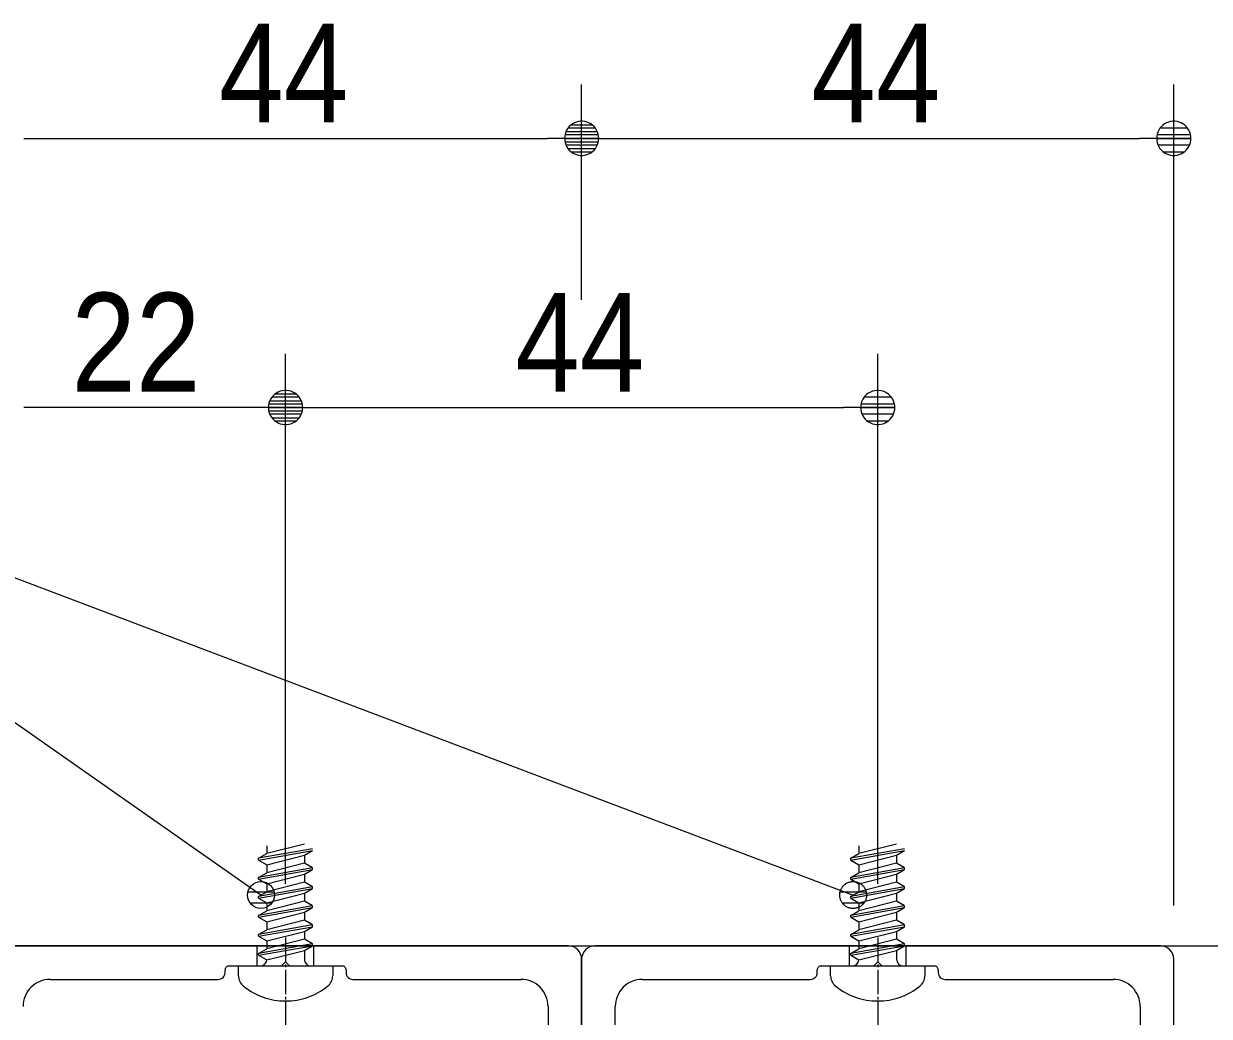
# Model space of a CAD drawing. Units: millimetres, scale not verified, with parts at other scales. Extents: x -6062 to 6062, y -3045 to 3045.
# Drawn here: x 817.4 to 1257.9, y 1064.1 to 1432.8 of the extents above; entities that cross this region are included whole.
import ezdxf
from ezdxf.enums import TextEntityAlignment as Align

# ---------------------------------------------------------------- set-up
doc = ezdxf.new("R2010")
doc.units = ezdxf.units.MM
doc.header["$LTSCALE"] = 20
doc.linetypes.add('CHAIN2', pattern=[12, 9, -1, 1, -1])
for name, color, linetype, lineweight in [('0-0_2寸法-1', 7, 'Continuous', 9), ('0-1_0', 7, 'Continuous', 9), ('0-3_2寸法-3', 7, 'Continuous', 9), ('0-4_3一般', 7, 'Continuous', 9), ('0-5_1図面枠', 7, 'Continuous', 9)]:
    doc.layers.add(name, color=color, linetype=linetype, lineweight=lineweight)
doc.styles.add('ＭＳ Ｐゴシック', font='')
doc.styles.get('ＭＳ Ｐゴシック').set_extended_font_data('MS PGothic')

# ---------------------------------------------------------------- blocks, each defined once
blk = doc.blocks.new('グループ-30')
at = {"layer": '0-4_3一般'}
blk.add_line((48343.7, 21804.9), (65643.7, 21804.9), dxfattribs=at)
blk = doc.blocks.new('グループ-60')
at = {"layer": '0-4_3一般', "linetype": 'CHAIN2'}
blk.add_line((54043.7, 21865.9), (54043.7, 13530.1), dxfattribs=at)
at = {"layer": '0-4_3一般'}
for p, q in [((53833.7, 21804.9), (51943.7, 21804.9)), ((54253.7, 21804.9), (53833.7, 21804.9)), ((53833.7, 21654.9), (53833.7, 21804.9)), ((56143.7, 21804.9), (54253.7, 21804.9)), ((54013.7, 21654.9), (54043.7, 21684.9)), ((54043.7, 21684.9), (54073.7, 21654.9)), ((56243.7, 18604.9), (56243.7, 21704.9)), ((53593.7, 21604.9), (53593.7, 21624.9)), ((53623.7, 21654.9), (53833.7, 21654.9)), ((53833.7, 21654.9), (54013.7, 21654.9)), ((54253.7, 21654.9), (54463.7, 21654.9)), ((54493.7, 21624.9), (54493.7, 21604.9)), ((52293.7, 21554.9), (53543.7, 21554.9)), ((54543.7, 21554.9), (55793.7, 21554.9)), ((55993.7, 21354.9), (55993.7, 20864.9))]:
    blk.add_line(p, q, dxfattribs=at)
blk.add_lwpolyline([(54073.7, 21654.9), (54253.7, 21654.9), (54253.7, 21804.9)], dxfattribs=at)
for centre, radius, start, end in [((56143.7, 21704.9), 100, 45, 90), ((56143.7, 21704.9), 100, 0, 45), ((53543.7, 21604.9), 50, 315, 0), ((53623.7, 21624.9), 30, 135, 180), ((53623.7, 21624.9), 30, 90, 135), ((54463.7, 21624.9), 30, 45, 90), ((54463.7, 21624.9), 30, 0, 45), ((54543.7, 21604.9), 50, 180, 225), ((52293.7, 21354.9), 200, 135, 180), ((52293.7, 21354.9), 200, 90, 135), ((53543.7, 21604.9), 50, 270, 315), ((54543.7, 21604.9), 50, 225, 270), ((55793.7, 21354.9), 200, 45, 90), ((55793.7, 21354.9), 200, 0, 45)]:
    blk.add_arc(centre, radius, start, end, dxfattribs=at)
at = {"layer": '0-5_1図面枠'}
for p, q in [((54043.7, 21684.9), (54043.9, 21684.9)), ((56243.7, 21704.9), (56243.9, 21704.9)), ((53593.7, 21624.9), (53593.9, 21624.9)), ((53623.7, 21654.9), (53623.9, 21654.9)), ((54073.7, 21654.9), (54073.9, 21654.9)), ((54493.7, 21624.9), (54493.9, 21624.9))]:
    blk.add_line(p, q, dxfattribs=at)
blk = doc.blocks.new('グループ-64')
at = {"layer": '0-4_3一般'}
for p, q in [((54183.7, 22560.2), (53903.7, 22489.5)), ((53843.7, 22441.6), (54243.7, 22512.2)), ((53903.7, 22548.3), (53903.7, 22489.5)), ((54183.7, 22477.6), (54243.7, 22512.2)), ((54183.7, 22477.6), (54183.7, 22418.9)), ((53843.7, 22441.6), (53843.7, 22454.9)), ((54243.7, 22384.2), (53843.7, 22313.6)), ((53903.7, 22406.9), (53903.7, 22348.2)), ((53843.7, 22313.6), (53903.7, 22348.2)), ((53843.7, 22300.2), (53843.7, 22313.6)), ((53843.7, 22300.2), (53903.7, 22265.6)), ((53903.7, 22265.6), (54183.7, 22336.3)), ((54183.7, 22336.3), (54243.7, 22370.9)), ((54183.7, 22336.3), (54183.7, 22277.5)), ((53843.7, 22158.9), (54243.7, 22229.6)), ((54183.7, 22277.5), (53903.7, 22206.9)), ((53903.7, 22265.6), (53903.7, 22206.9)), ((54243.7, 22242.9), (54183.7, 22277.5)), ((54183.7, 22194.9), (54243.7, 22229.6)), ((54243.7, 22229.6), (54243.7, 22242.9)), ((53843.7, 22158.9), (53843.7, 22172.2)), ((53903.7, 22124.3), (53903.7, 22065.5)), ((54183.7, 22194.9), (54183.7, 22136.2)), ((54243.7, 22101.6), (53843.7, 22030.9)), ((53843.7, 22030.9), (53903.7, 22065.5)), ((53843.7, 22017.6), (53843.7, 22030.9)), ((53903.7, 21982.9), (54183.7, 22053.6)), ((54183.7, 22053.6), (54243.7, 22088.2)), ((54183.7, 22053.6), (54183.7, 21994.9)), ((53843.7, 22017.6), (53903.7, 21982.9)), ((53843.7, 21876.2), (54243.7, 21946.9)), ((54183.7, 21994.9), (53903.7, 21924.2)), ((53903.7, 21982.9), (53903.7, 21924.2)), ((54243.7, 21960.2), (54183.7, 21994.9)), ((54183.7, 21912.3), (54243.7, 21946.9)), ((54243.7, 21946.9), (54243.7, 21960.2)), ((53843.7, 21876.2), (53843.7, 21889.6)), ((54183.7, 21912.3), (54183.7, 21853.5)), ((54243.7, 21818.9), (53843.7, 21748.2)), ((53843.7, 21748.2), (53903.7, 21782.9)), ((53903.7, 21841.6), (53903.7, 21782.9)), ((53903.7, 21700.3), (54183.7, 21770.9)), ((54183.7, 21770.9), (54243.7, 21805.6)), ((54183.7, 21770.9), (54183.7, 21704.9)), ((53843.7, 21734.9), (53843.7, 21748.2)), ((53843.7, 21734.9), (53903.5, 21700.4)), ((53903.5, 21700.4), (53903.7, 21700.3)), ((53853.7, 21654.9), (54233.7, 21654.9)), ((54233.7, 21654.9), (54393.7, 21654.9)), ((54393.7, 21654.9), (54393.7, 21582.7)), ((54043.7, 21394.9), (54043.7, 21346.6))]:
    blk.add_line(p, q, dxfattribs=at)
for points in [[(54243.7, 22525.6), (53843.7, 22454.9), (53903.7, 22489.5)], [(53843.7, 22441.6), (53903.7, 22406.9), (54183.7, 22477.6)], [(53843.7, 22300.2), (54243.7, 22370.9), (54243.7, 22384.2)], [(54243.7, 22384.2), (54183.7, 22418.9), (53903.7, 22348.2)], [(54243.7, 22242.9), (53843.7, 22172.2), (53903.7, 22206.9)], [(53843.7, 22158.9), (53903.7, 22124.3), (54183.7, 22194.9)], [(54243.7, 22101.6), (54183.7, 22136.2), (53903.7, 22065.5)], [(53843.7, 22017.6), (54243.7, 22088.2), (54243.7, 22101.6)], [(54243.7, 21960.2), (53843.7, 21889.6), (53903.7, 21924.2)], [(53843.7, 21876.2), (53903.7, 21841.6), (54183.7, 21912.3)], [(54243.7, 21818.9), (54183.7, 21853.5), (53903.7, 21782.9)], [(53843.7, 21734.9), (54243.7, 21805.6), (54243.7, 21818.9)], [(53693.7, 21582.7), (53693.7, 21654.9), (53853.7, 21654.9)]]:
    blk.add_lwpolyline(points, dxfattribs=at)
for centre, radius, start, end in [((53853.7, 21704.9), 50, 312.40515, 354.8103), ((54233.7, 21704.9), 50, 180, 225), ((53853.7, 21704.9), 50, 270, 312.40515), ((54233.7, 21704.9), 50, 225, 270), ((53793.7, 21582.7), 100, 180, 205.65891), ((53793.7, 21582.7), 100, 205.65891, 231.31781), ((54043.7, 21894.9), 500, 231.31781, 250.65891), ((54043.7, 21894.9), 500, 289.34109, 308.68219), ((54293.7, 21582.7), 100, 308.68219, 334.34109), ((54293.7, 21582.7), 100, 334.34109, 0), ((54043.7, 21894.9), 500, 250.65891, 270), ((54043.7, 21894.9), 500, 270, 289.34109)]:
    blk.add_arc(centre, radius, start, end, dxfattribs=at)
blk = doc.blocks.new('グループ-68')
at = {"layer": '0-4_3一般', "linetype": 'CHAIN2'}
blk.add_line((58443.7, 21865.9), (58443.7, 13530.1), dxfattribs=at)
at = {"layer": '0-4_3一般'}
for p, q in [((58233.7, 21804.9), (56343.7, 21804.9)), ((58233.7, 21654.9), (58233.7, 21804.9)), ((58653.7, 21804.9), (58233.7, 21804.9)), ((58653.7, 21654.9), (58653.7, 21804.9)), ((60543.7, 21804.9), (58653.7, 21804.9)), ((56243.7, 21704.9), (56243.7, 18604.9)), ((60643.7, 18604.9), (60643.7, 21704.9)), ((57993.7, 21604.9), (57993.7, 21624.9)), ((58023.7, 21654.9), (58233.7, 21654.9)), ((58233.7, 21654.9), (58413.7, 21654.9)), ((58473.7, 21654.9), (58653.7, 21654.9)), ((58653.7, 21654.9), (58863.7, 21654.9)), ((58893.7, 21624.9), (58893.7, 21604.9)), ((56693.7, 21554.9), (57943.7, 21554.9)), ((58943.7, 21554.9), (60193.7, 21554.9)), ((56493.7, 20864.9), (56493.7, 21354.9)), ((60393.7, 21354.9), (60393.7, 20864.9))]:
    blk.add_line(p, q, dxfattribs=at)
blk.add_lwpolyline([(58413.7, 21654.9), (58443.7, 21684.9), (58473.7, 21654.9)], dxfattribs=at)
for centre, radius, start, end in [((56343.7, 21704.9), 100, 135, 180), ((56343.7, 21704.9), 100, 90, 135), ((60543.7, 21704.9), 100, 45, 90), ((60543.7, 21704.9), 100, 0, 45), ((57943.7, 21604.9), 50, 315, 0), ((58023.7, 21624.9), 30, 135, 180), ((58023.7, 21624.9), 30, 90, 135), ((58863.7, 21624.9), 30, 45, 90), ((58863.7, 21624.9), 30, 0, 45), ((58943.7, 21604.9), 50, 180, 225), ((56693.7, 21354.9), 200, 135, 180), ((56693.7, 21354.9), 200, 90, 135), ((57943.7, 21604.9), 50, 270, 315), ((58943.7, 21604.9), 50, 225, 270), ((60193.7, 21354.9), 200, 45, 90), ((60193.7, 21354.9), 200, 0, 45)]:
    blk.add_arc(centre, radius, start, end, dxfattribs=at)
at = {"layer": '0-5_1図面枠'}
for p, q in [((56343.7, 21804.9), (56343.9, 21804.9)), ((56243.7, 21704.9), (56243.9, 21704.9)), ((58443.7, 21684.9), (58443.9, 21684.9)), ((60643.7, 21704.9), (60643.9, 21704.9)), ((57993.7, 21624.9), (57993.9, 21624.9)), ((58023.7, 21654.9), (58023.9, 21654.9)), ((58473.7, 21654.9), (58473.9, 21654.9)), ((58893.7, 21624.9), (58893.9, 21624.9))]:
    blk.add_line(p, q, dxfattribs=at)
blk = doc.blocks.new('グループ-70')
at = {"layer": '0-4_3一般'}
for p, q in [((58583.7, 22560.2), (58303.7, 22489.5)), ((58643.7, 22525.6), (58243.7, 22454.9)), ((58243.7, 22441.6), (58643.7, 22512.2)), ((58243.7, 22454.9), (58303.7, 22489.5)), ((58303.7, 22548.3), (58303.7, 22489.5)), ((58303.7, 22406.9), (58583.7, 22477.6)), ((58583.7, 22477.6), (58643.7, 22512.2)), ((58583.7, 22477.6), (58583.7, 22418.9)), ((58243.7, 22441.6), (58243.7, 22454.9)), ((58243.7, 22441.6), (58303.7, 22406.9)), ((58583.7, 22418.9), (58303.7, 22348.2)), ((58303.7, 22406.9), (58303.7, 22348.2)), ((58643.7, 22384.2), (58583.7, 22418.9)), ((58643.7, 22370.9), (58643.7, 22384.2)), ((58243.7, 22300.2), (58643.7, 22370.9)), ((58243.7, 22300.2), (58243.7, 22313.6)), ((58583.7, 22336.3), (58643.7, 22370.9)), ((58583.7, 22336.3), (58583.7, 22277.5)), ((58643.7, 22242.9), (58243.7, 22172.2)), ((58243.7, 22172.2), (58303.7, 22206.9)), ((58303.7, 22265.6), (58303.7, 22206.9)), ((58583.7, 22194.9), (58643.7, 22229.6)), ((58243.7, 22158.9), (58243.7, 22172.2)), ((58243.7, 22158.9), (58303.7, 22124.3)), ((58303.7, 22124.3), (58583.7, 22194.9)), ((58583.7, 22136.2), (58303.7, 22065.5)), ((58303.7, 22124.3), (58303.7, 22065.5)), ((58583.7, 22194.9), (58583.7, 22136.2)), ((58643.7, 22101.6), (58583.7, 22136.2)), ((58243.7, 22017.6), (58643.7, 22088.2)), ((58243.7, 22017.6), (58243.7, 22030.9)), ((58583.7, 22053.6), (58643.7, 22088.2)), ((58583.7, 22053.6), (58583.7, 21994.9)), ((58643.7, 22088.2), (58643.7, 22101.6)), ((58643.7, 21960.2), (58243.7, 21889.6)), ((58303.7, 21982.9), (58303.7, 21924.2)), ((58583.7, 21912.3), (58643.7, 21946.9)), ((58243.7, 21889.6), (58303.7, 21924.2)), ((58243.7, 21876.2), (58243.7, 21889.6)), ((58243.7, 21876.2), (58303.7, 21841.6)), ((58303.7, 21841.6), (58583.7, 21912.3)), ((58583.7, 21853.5), (58303.7, 21782.9)), ((58583.7, 21912.3), (58583.7, 21853.5)), ((58643.7, 21818.9), (58583.7, 21853.5)), ((58243.7, 21734.9), (58643.7, 21805.6)), ((58303.7, 21841.6), (58303.7, 21782.9)), ((58303.7, 21700.3), (58583.7, 21770.9)), ((58583.7, 21770.9), (58643.7, 21805.6)), ((58583.7, 21770.9), (58583.7, 21704.9)), ((58643.7, 21805.6), (58643.7, 21818.9)), ((58243.7, 21734.9), (58243.7, 21748.2)), ((58243.7, 21734.9), (58303.5, 21700.4)), ((58303.5, 21700.4), (58303.7, 21700.3)), ((58093.7, 21654.9), (58253.7, 21654.9)), ((58093.7, 21582.7), (58093.7, 21654.9)), ((58793.7, 21654.9), (58793.7, 21582.7)), ((58443.7, 21394.9), (58443.7, 21346.6))]:
    blk.add_line(p, q, dxfattribs=at)
for points in [[(58643.7, 22384.2), (58243.7, 22313.6), (58303.7, 22348.2)], [(58243.7, 22300.2), (58303.7, 22265.6), (58583.7, 22336.3)], [(58243.7, 22158.9), (58643.7, 22229.6), (58643.7, 22242.9)], [(58643.7, 22242.9), (58583.7, 22277.5), (58303.7, 22206.9)], [(58643.7, 22101.6), (58243.7, 22030.9), (58303.7, 22065.5)], [(58243.7, 22017.6), (58303.7, 21982.9), (58583.7, 22053.6)], [(58243.7, 21876.2), (58643.7, 21946.9), (58643.7, 21960.2)], [(58643.7, 21960.2), (58583.7, 21994.9), (58303.7, 21924.2)], [(58643.7, 21818.9), (58243.7, 21748.2), (58303.7, 21782.9)], [(58253.7, 21654.9), (58633.7, 21654.9), (58793.7, 21654.9)]]:
    blk.add_lwpolyline(points, dxfattribs=at)
for centre, radius, start, end in [((58253.7, 21704.9), 50, 312.40515, 354.8103), ((58633.7, 21704.9), 50, 180, 225), ((58253.7, 21704.9), 50, 270, 312.40515), ((58633.7, 21704.9), 50, 225, 270), ((58193.7, 21582.7), 100, 180, 205.65891), ((58193.7, 21582.7), 100, 205.65891, 231.31781), ((58443.7, 21894.9), 500, 231.31781, 250.65891), ((58443.7, 21894.9), 500, 289.34109, 308.68219), ((58693.7, 21582.7), 100, 308.68219, 334.34109), ((58693.7, 21582.7), 100, 334.34109, 0), ((58443.7, 21894.9), 500, 250.65891, 270), ((58443.7, 21894.9), 500, 270, 289.34109)]:
    blk.add_arc(centre, radius, start, end, dxfattribs=at)
blk = doc.blocks.new('グループ-83')
at = {"layer": '0-4_3一般'}
for name in ['グループ-64', 'グループ-70', 'グループ-60', 'グループ-68']:
    blk.add_blockref(name, (0, 0), dxfattribs=at)
blk = doc.blocks.new('グループ-86')
at = {"layer": '0-4_3一般'}
for name in ['グループ-83', 'グループ-30']:
    blk.add_blockref(name, (0, 0), dxfattribs=at)
blk = doc.blocks.new('_Dot')
at = {"layer": '0-1_0'}
for p, q in [((-10, 0), (-20, 0)), ((9.78, 2), (-9.78, 2)), ((7.99, 6), (-7.99, 6)), ((9.16, -3.98), (-9.16, -3.98)), ((6, -7.98), (-6, -7.98))]:
    blk.add_line(p, q, dxfattribs=at)
for points in [[(10, 0), (9.92, 1.25), (9.69, 2.49), (9.3, 3.68), (8.76, 4.82), (8.09, 5.88), (7.29, 6.85), (6.37, 7.71), (5.36, 8.44), (4.26, 9.05), (3.09, 9.51), (1.87, 9.82), (0.63, 9.98), (-0.63, 9.98), (-1.87, 9.82), (-3.09, 9.51), (-4.26, 9.05), (-5.36, 8.44), (-6.37, 7.71), (-7.29, 6.85), (-8.09, 5.88), (-8.76, 4.82), (-9.3, 3.68), (-9.69, 2.49), (-9.92, 1.25), (-10, 0), (0, 0)], [(-10, 0), (-9.92, -1.25), (-9.69, -2.49), (-9.3, -3.68), (-8.76, -4.82), (-8.09, -5.88), (-7.29, -6.85), (-6.37, -7.71), (-5.36, -8.44), (-4.26, -9.05), (-3.09, -9.51), (-1.87, -9.82), (-0.63, -9.98), (0.63, -9.98), (1.87, -9.82), (3.09, -9.51), (4.26, -9.05), (5.36, -8.44), (6.37, -7.71), (7.29, -6.85), (8.09, -5.88), (8.76, -4.82), (9.3, -3.68), (9.69, -2.49), (9.92, -1.25), (10, 0), (0, 0)]]:
    blk.add_lwpolyline(points, close=True, dxfattribs=at)

msp = doc.modelspace()

# ---------------------------------------------------------------- linework, layer by layer
at = {"layer": '0-0_2寸法-1'}
for p, q in [((1024.68, 1330.25), (1024.68, 1410.25)), ((1024.68, 1330.25), (1024.68, 1410.25)), ((1244.68, 1105.25), (1244.68, 1410.25)), ((817.4, 1390.25), (1011.97, 1390.25)), ((1037.4, 1390.25), (1231.97, 1390.25)), ((914.68, 1113.29), (914.68, 1310.25)), ((914.68, 1113.29), (914.68, 1310.25)), ((1134.68, 1113.29), (1134.68, 1310.25)), ((901.97, 1290.25), (817.4, 1290.25)), ((927.4, 1290.25), (1121.97, 1290.25))]:
    msp.add_line(p, q, dxfattribs=at)
at = {"layer": '0-3_2寸法-3'}
for p, q in [((646.86, 1290.25), (1125.55, 1109.11)), ((910.44, 1110.11), (900.66, 1110.11)), ((905.71, 1114.11), (905.39, 1114.11)), ((905.71, 1114.11), (905.39, 1114.11)), ((1130.46, 1110.11), (1120.64, 1110.11)), ((1125.92, 1114.11), (1125.18, 1114.11)), ((1125.92, 1114.11), (1125.18, 1114.11)), ((909.55, 1106.11), (901.55, 1106.11)), ((1129.55, 1106.11), (1121.55, 1106.11))]:
    msp.add_line(p, q, dxfattribs=at)
for points in [[(905.55, 1109.11), (646.86, 1290.25), (360.56, 1290.25)], [(1120.62, 1108.25), (1120.58, 1108.49), (1120.56, 1108.74), (1120.54, 1108.98), (1120.54, 1109.23), (1120.55, 1109.47), (1120.58, 1109.72), (1120.61, 1109.96), (1120.66, 1110.2), (1120.72, 1110.44), (1120.79, 1110.68), (1120.87, 1110.91), (1120.97, 1111.13), (1121.07, 1111.36), (1121.19, 1111.57), (1121.31, 1111.78), (1121.45, 1111.99), (1121.6, 1112.19), (1121.75, 1112.38), (1121.92, 1112.56), (1122.09, 1112.73), (1122.27, 1112.9), (1122.46, 1113.05), (1122.66, 1113.2), (1122.86, 1113.34), (1123.07, 1113.46), (1123.29, 1113.58), (1123.51, 1113.69), (1123.74, 1113.78), (1123.97, 1113.86), (1124.21, 1113.94), (1124.44, 1114), (1124.69, 1114.04), (1124.93, 1114.08), (1125.17, 1114.11), (1125.42, 1114.12), (1125.66, 1114.12), (1125.91, 1114.11), (1126.15, 1114.08), (1126.4, 1114.05)], [(1121.76, 1105.84), (1121.61, 1106.02), (1121.46, 1106.22), (1121.32, 1106.43), (1121.2, 1106.64), (1121.08, 1106.85), (1120.97, 1107.08), (1120.88, 1107.3), (1120.8, 1107.53), (1120.73, 1107.77), (1120.67, 1108.01), (1120.62, 1108.25), (1120.58, 1108.49), (1120.56, 1108.74), (1120.54, 1108.98), (1120.54, 1109.23), (1120.55, 1109.47), (1120.58, 1109.72), (1120.61, 1109.96), (1120.66, 1110.2), (1120.72, 1110.44), (1120.79, 1110.68), (1120.87, 1110.91)], [(1120.87, 1110.91), (1120.97, 1111.13), (1121.07, 1111.36), (1121.19, 1111.57), (1121.31, 1111.78), (1121.45, 1111.99), (1121.6, 1112.19), (1121.75, 1112.38), (1121.92, 1112.56), (1122.09, 1112.73), (1122.27, 1112.9), (1122.46, 1113.05), (1122.66, 1113.2), (1122.86, 1113.34), (1123.07, 1113.46), (1123.29, 1113.58), (1123.51, 1113.69), (1123.74, 1113.78), (1123.97, 1113.86), (1124.21, 1113.94), (1124.44, 1114), (1124.69, 1114.04), (1124.93, 1114.08), (1125.17, 1114.11), (1125.42, 1114.12), (1125.66, 1114.12), (1125.91, 1114.11), (1126.15, 1114.08), (1126.4, 1114.05), (1126.64, 1114), (1126.88, 1113.94), (1127.11, 1113.87), (1127.34, 1113.79), (1127.57, 1113.69), (1127.79, 1113.59), (1128.01, 1113.47), (1128.22, 1113.35), (1128.43, 1113.21), (1128.62, 1113.06), (1128.81, 1112.91)], [(1126.4, 1114.05), (1126.64, 1114), (1126.88, 1113.94), (1127.11, 1113.87), (1127.34, 1113.79), (1127.57, 1113.69), (1127.79, 1113.59), (1128.01, 1113.47), (1128.22, 1113.35), (1128.43, 1113.21), (1128.62, 1113.06), (1128.81, 1112.91), (1129, 1112.74), (1129.17, 1112.57), (1129.34, 1112.39), (1129.49, 1112.2), (1129.64, 1112), (1129.78, 1111.8), (1129.9, 1111.59), (1130.02, 1111.37), (1130.12, 1111.15), (1130.22, 1110.92), (1130.3, 1110.69), (1130.37, 1110.46), (1130.43, 1110.22), (1130.48, 1109.98), (1130.52, 1109.73), (1130.54, 1109.49), (1130.56, 1109.24), (1130.56, 1109), (1130.54, 1108.75), (1130.52, 1108.51), (1130.48, 1108.26), (1130.44, 1108.02), (1130.38, 1107.78), (1130.31, 1107.55), (1130.22, 1107.32), (1130.13, 1107.09), (1130.03, 1106.87), (1129.91, 1106.65)], [(1128.81, 1112.91), (1129, 1112.74), (1129.17, 1112.57), (1129.34, 1112.39), (1129.49, 1112.2), (1129.64, 1112), (1129.78, 1111.8), (1129.9, 1111.59), (1130.02, 1111.37), (1130.12, 1111.15), (1130.22, 1110.92), (1130.3, 1110.69), (1130.37, 1110.46), (1130.43, 1110.22), (1130.48, 1109.98), (1130.52, 1109.73), (1130.54, 1109.49), (1130.56, 1109.24), (1130.56, 1109), (1130.54, 1108.75), (1130.52, 1108.51), (1130.48, 1108.26), (1130.44, 1108.02), (1130.38, 1107.78), (1130.31, 1107.55), (1130.22, 1107.32), (1130.13, 1107.09), (1130.03, 1106.87), (1129.91, 1106.65), (1129.78, 1106.44), (1129.65, 1106.24), (1129.5, 1106.04), (1129.35, 1105.85), (1129.18, 1105.67), (1129.01, 1105.49), (1128.83, 1105.33), (1128.64, 1105.17), (1128.44, 1105.02), (1128.24, 1104.89), (1128.02, 1104.76)], [(1128.02, 1104.76), (1127.81, 1104.64), (1127.59, 1104.54), (1127.36, 1104.44), (1127.13, 1104.36), (1126.89, 1104.29), (1126.65, 1104.23), (1126.41, 1104.18), (1126.17, 1104.14), (1125.93, 1104.12), (1125.68, 1104.11), (1125.43, 1104.11), (1125.19, 1104.12), (1124.94, 1104.14), (1124.7, 1104.18), (1124.46, 1104.22), (1124.22, 1104.28), (1123.99, 1104.35), (1123.75, 1104.44), (1123.53, 1104.53), (1123.31, 1104.64), (1123.09, 1104.75), (1122.88, 1104.88), (1122.67, 1105.01), (1122.48, 1105.16), (1122.28, 1105.32), (1122.1, 1105.48), (1121.93, 1105.65), (1121.76, 1105.84), (1121.61, 1106.02), (1121.46, 1106.22), (1121.32, 1106.43), (1121.2, 1106.64), (1121.08, 1106.85), (1120.97, 1107.08), (1120.88, 1107.3), (1120.8, 1107.53), (1120.73, 1107.77), (1120.67, 1108.01), (1120.62, 1108.25)], [(1129.91, 1106.65), (1129.78, 1106.44), (1129.65, 1106.24), (1129.5, 1106.04), (1129.35, 1105.85), (1129.18, 1105.67), (1129.01, 1105.49), (1128.83, 1105.33), (1128.64, 1105.17), (1128.44, 1105.02), (1128.24, 1104.89), (1128.02, 1104.76), (1127.81, 1104.64), (1127.59, 1104.54), (1127.36, 1104.44), (1127.13, 1104.36), (1126.89, 1104.29), (1126.65, 1104.23), (1126.41, 1104.18), (1126.17, 1104.14), (1125.93, 1104.12), (1125.68, 1104.11), (1125.43, 1104.11), (1125.19, 1104.12), (1124.94, 1104.14), (1124.7, 1104.18), (1124.46, 1104.22), (1124.22, 1104.28), (1123.99, 1104.35), (1123.75, 1104.44), (1123.53, 1104.53), (1123.31, 1104.64), (1123.09, 1104.75), (1122.88, 1104.88), (1122.67, 1105.01), (1122.48, 1105.16), (1122.28, 1105.32), (1122.1, 1105.48), (1121.93, 1105.65), (1121.76, 1105.84)]]:
    msp.add_lwpolyline(points, dxfattribs=at)
msp.add_circle((905.55, 1109.11), 5.01, dxfattribs=at)
msp.add_circle((905.55, 1109.11), 5.01, dxfattribs=at)

# ---------------------------------------------------------------- block references
at = {"layer": '0-0_2寸法-1', "xscale": 0.6356201, "yscale": 0.6356201}
for p in [(1024.68, 1390.25), (1244.68, 1390.25), (914.68, 1290.25), (1134.68, 1290.25)]:
    msp.add_blockref('_Dot', p, dxfattribs=at)
at = {"layer": '0-0_2寸法-1', "xscale": 0.6356201, "yscale": 0.6356201, "rotation": 180}
for p in [(1024.68, 1390.25), (914.68, 1290.25)]:
    msp.add_blockref('_Dot', p, dxfattribs=at)
at = {"layer": '0-4_3一般', "xscale": 0.05, "yscale": 0.05}
msp.add_blockref('グループ-86', (-1787.5, 0), dxfattribs=at)

# ---------------------------------------------------------------- texts
at = {"layer": '0-0_2寸法-1', "style": 'ＭＳ Ｐゴシック', "width": 0.9}
for s, p in [('44', (889.99, 1385.19)), ('44', (1109.99, 1385.19)), ('22', (835.09, 1285.19)), ('44', (999.99, 1285.19))]:
    msp.add_text(s, height=36.66, dxfattribs=at).set_placement(p, align=Align.BOTTOM_LEFT)

doc.saveas('drawing.dxf')
